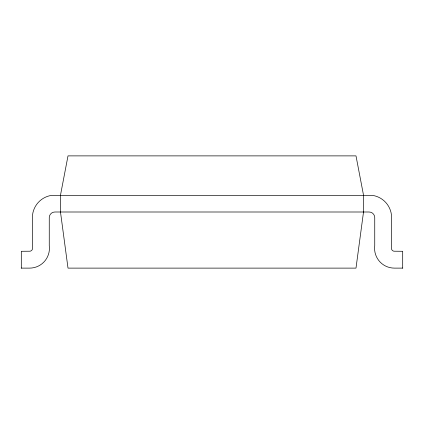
<?xml version="1.0" encoding="UTF-8"?>
<svg xmlns="http://www.w3.org/2000/svg" width="424" height="424" viewBox="0 0 424 424"><rect width="100%" height="100%" fill="white"/><g stroke="black" fill="none" stroke-linecap="round" stroke-linejoin="round"><path stroke-width="0.64" d="M21.2 268.116L29.616 268.116A19.817 19.817 0 0 0 49.258 245.671L49.258 217.613A5.613 5.613 0 0 1 54.871 212L369.129 212A5.613 5.613 0 0 1 374.742 217.613L374.742 245.671A19.817 19.817 0 0 0 394.384 268.116L402.8 268.116M402.694 268.116L402.694 251.284L393.965 251.209A2.936 2.936 0 0 1 391.442 248.326L391.421 214.677A22.483 22.483 0 0 0 372.065 195.321L51.935 195.321A22.483 22.483 0 0 0 32.579 214.677L32.558 248.326A2.936 2.936 0 0 1 30.035 251.209L21.306 251.284L21.306 268.116M363.516 212L355.996 268.116L68.004 268.116L60.484 212L60.484 195.167L68.004 155.884L355.996 155.884L363.516 195.167L363.516 212"/></g></svg>
